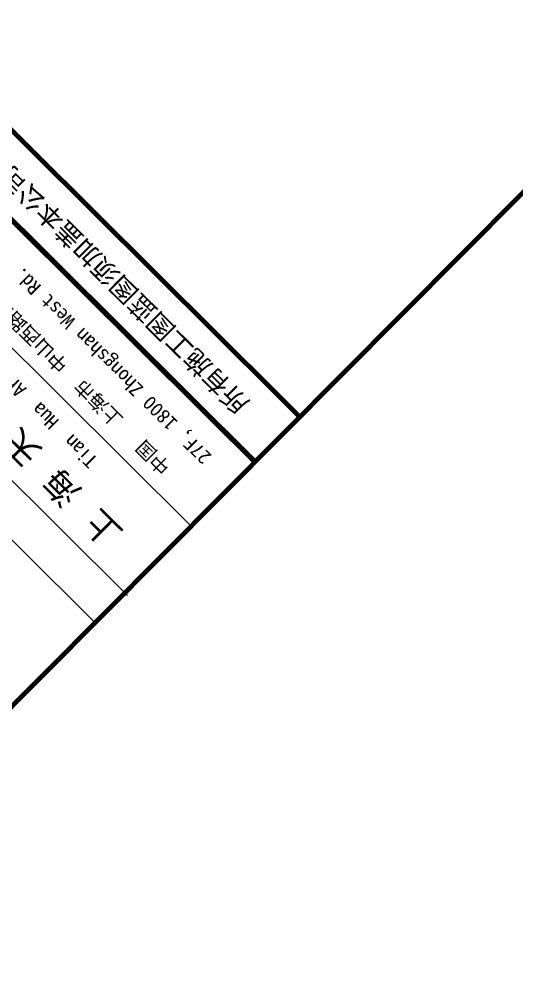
# Model space of a CAD drawing. Extents: x 517450926 to 520131079, y 3499134486 to 3500888201.
# Drawn here: x 518454438 to 518462361, y 3500371324 to 3500386467 of the extents above; entities that cross this region are included whole.
import ezdxf
from ezdxf.enums import TextEntityAlignment as Align

# ---------------------------------------------------------------- set-up
doc = ezdxf.new("R2010")
doc.units = 0
doc.header["$LTSCALE"] = 1000
doc.header["$MEASUREMENT"] = 0
doc.layers.get('0').update_dxf_attribs({"linetype": 'CONTINUOUS'})
doc.layers.add('C-SHET-LOGO', color=7, linetype='CONTINUOUS')
doc.layers.add('C-SHET-SHET', color=144, linetype='CONTINUOUS')
doc.layers.add('内框', color=8, linetype='CONTINUOUS', plot=False)
doc.styles.get("Standard").update_dxf_attribs({"font": 'Tssdeng.shx', "bigfont": 'Tssdchn.shx'})
doc.styles.add('TH-STYLE2', font='STXIHEI.TTF', dxfattribs={"width": 0.8})
doc.styles.add('TH-STYLEP5', font='STXIHEI.TTF')
doc.styles.add('黑体', font='simhei.ttf')

# ---------------------------------------------------------------- blocks, each defined once
blk = doc.blocks.new('THAPE_A1L2_inner')
at = {"layer": '内框', "const_width": 0.5}
blk.add_lwpolyline([(1171, 584), (1171, 10)], dxfattribs=at)
at = {"layer": '内框', "style": '黑体', "width": 0.8}
blk.add_attdef('内框名称', (58.89, 599.29), '', height=8, dxfattribs=at)
blk = doc.blocks.new('LOGO2020')
at = {"const_width": 0.5}
blk.add_lwpolyline([(80, 0), (0, 0), (0, 44), (80, 44)], close=True, dxfattribs=at)
at = {"lineweight": 9}
for points in [[(79.93, 0), (0, 0), (0, 44), (79.93, 44), (79.93, 0)], [(0, 30.83), (79.93, 30.83)], [(-0.39, 26.36), (79.55, 26.36)], [(-0.15, 16.36), (79.79, 16.36)], [(0, 6.52), (79.93, 6.52)]]:
    blk.add_lwpolyline(points, dxfattribs=at)
at = {"const_width": 0.5}
blk.add_lwpolyline([(0, 6.77), (80, 6.77)], dxfattribs=at)
for s, insert, char_height, width, attachment_point, style in [('{\\fSimHei|b1|i0|c134|p2;\\W1;\\T1.1;上 海 天 华 建 筑 设 计 有 限 公 司}', (40.07, 23.02), 2.7, 80.9454, 5, 'TH-STYLE2'), ('{\\fSTXihei|b0|i0|c204|p2;\\T0.95;Tian\\fSTXihei|b0|i0|c238|p2; \\fSTXihei|b0|i0|c204|p2; Hua\\fSTXihei|b0|i0|c238|p2; \\fSTXihei|b0|i0|c204|p2; Architecture \\fSTXihei|b0|i0|c238|p2; \\fSTXihei|b0|i0|c204|p2;Planning \\fSTXihei|b0|i0|c238|p2; \\fSTXihei|b0|i0|c204|p2;& \\fSTXihei|b0|i0|c238|p2; \\fSTXihei|b0|i0|c204|p2;Engineering\\fSTXihei|b0|i0|c238|p2; \\fSTXihei|b0|i0|c204|p2; Limited}', (40.08, 18.76), 1.5, 54.8, 5, 'TH-STYLEP5'), ('{\\fSTXihei|b0|i0|c134|p2;中国   上海市  中山西路1800号  兆丰环球大厦27楼}', (5.97, 14.8), 1.5, 75.8521, 1, 'TH-STYLEP5'), ('{\\fSTXihei|b0|i0|c134|p2;所有施工图蓝图须加盖本公司施工图用图章后为有效施工图}', (4.83, 4.64), 2.0231, 75.8521, 1, 'TH-STYLEP5')]:
    blk.add_mtext(s, dxfattribs=dict(insert=insert, char_height=char_height, width=width, attachment_point=attachment_point, style=style))
at = {"insert": (3.68, 8.96), "char_height": 1.5, "attachment_point": 7, "style": 'TH-STYLEP5'}
blk.add_mtext('{\\fSTXihei|b0|i0|c0|p34;27F, 1800 Zhongshan West Rd.  Shanghai 200235,PRC}', dxfattribs=at)
blk = doc.blocks.new('SH_THAPE_A1L2')
at = {"const_width": 0.5}
blk.add_lwpolyline([(1171, 584), (1171, 10)], dxfattribs=at)
at = {"layer": 'C-SHET-LOGO', "xscale": 1.000832973929552, "yscale": 1.000832973929552, "zscale": 1.000832973929552}
blk.add_blockref('LOGO2020', (1171, 248.96), dxfattribs=at)
blk.add_attdef('作废标记', text='', height=400).set_placement((658, 330.5), align=Align.MIDDLE_CENTER)

msp = doc.modelspace()

# ---------------------------------------------------------------- block references
at = {"layer": 'C-SHET-SHET', "xscale": 150, "yscale": 150, "zscale": 150, "rotation": 135.1572922948761}
msp.add_blockref('SH_THAPE_A1L2', (518609792.2772, 3500282741.2279), dxfattribs=at)
at = {"layer": '内框', "xscale": 150, "yscale": 150, "zscale": 150, "rotation": 135.1572922948763}
msp.add_blockref('THAPE_A1L2_inner', (518609792.2772, 3500282741.2279), dxfattribs=at)

doc.saveas('drawing.dxf')
